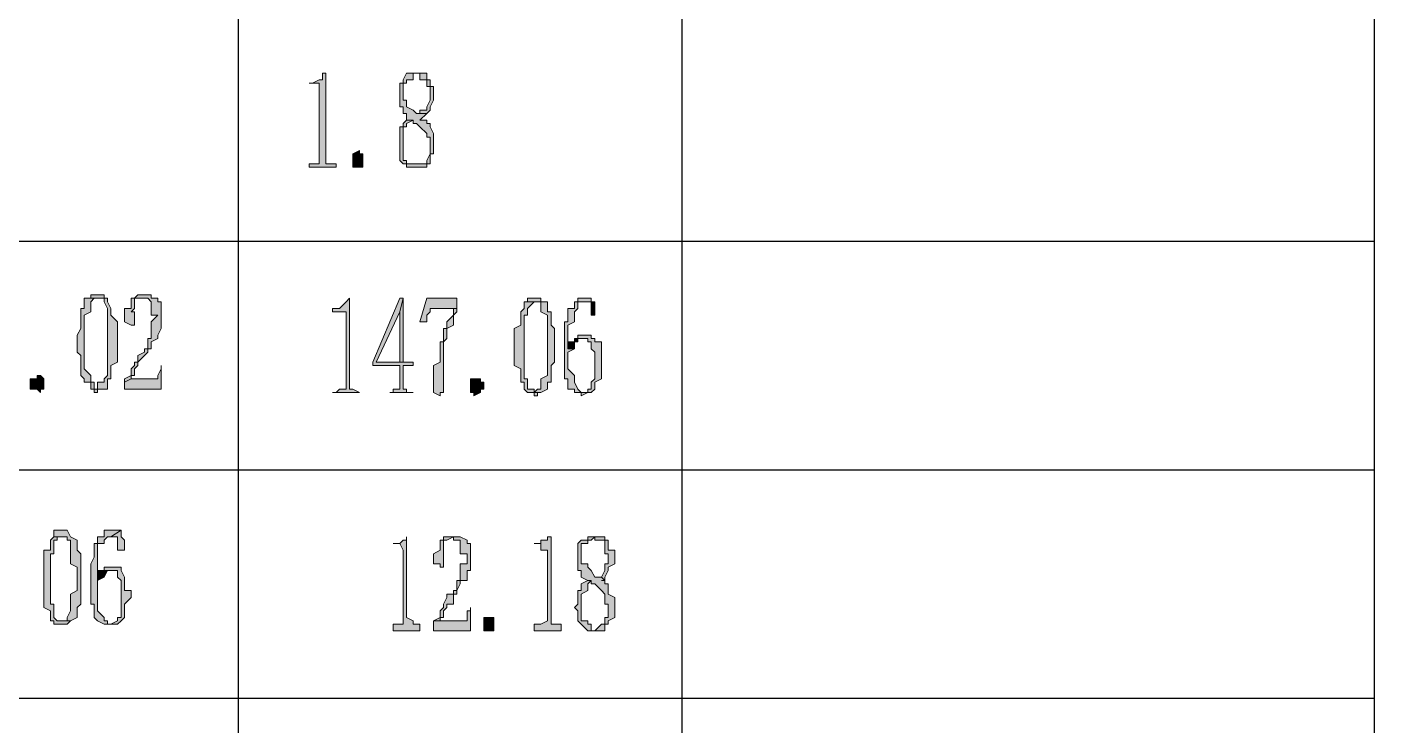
# Model space of a CAD drawing. Header units: millimetres. Extents: x 20 to 821, y 1 to 1134.
# Drawn here: x 749 to 821.2, y 234.9 to 272.3 of the extents above; entities that cross this region are included whole.
import ezdxf

# ---------------------------------------------------------------- set-up
doc = ezdxf.new("R2010")
doc.units = ezdxf.units.MM
doc.layers.add('1', color=7, linetype='Continuous')

msp = doc.modelspace()

# ---------------------------------------------------------------- hatches: boundary and pattern name
h = msp.add_hatch(color=0)
h.dxf.hatch_style = 2
h.paths.add_polyline_path([(765, 269.781732), (764.82, 269.781732), (764.82, 269.421732), (764.64, 269.421732), (764.28, 269.241732), (764.1, 269.241732), (764.28, 269.241732), (764.64, 269.241732), (764.64, 269.061732), (764.64, 264.921732), (764.28, 264.921732), (764.1, 264.921732), (764.1, 264.741732), (765.54, 264.741732), (765.54, 264.921732), (765.36, 264.921732), (765, 264.921732), (765, 265.101732)])
h = msp.add_hatch(color=0)
h.dxf.hatch_style = 2
h.paths.add_polyline_path([(769.86, 269.781732), (769.32, 269.781732), (769.14, 269.421732), (769.14, 269.241732), (768.96, 269.241732), (768.96, 267.981732), (769.14, 267.981732), (769.14, 267.621732), (769.32, 267.621732), (769.32, 267.261732), (769.68, 267.261732), (769.68, 267.081732), (769.86, 267.081732), (770.04, 266.901732), (770.4, 266.541732), (770.4, 266.361732), (770.58, 266.361732), (770.58, 265.461732), (770.4, 265.101732), (770.4, 264.921732), (770.04, 264.921732), (769.32, 264.921732), (769.32, 264.741732), (770.4, 264.741732), (770.4, 264.921732), (770.58, 264.921732), (770.58, 265.101732), (770.58, 265.461732), (770.76, 265.461732), (770.76, 266.541732), (770.58, 266.901732), (770.58, 267.081732), (770.4, 267.081732), (770.4, 267.261732), (770.04, 267.261732), (770.4, 267.621732), (769.86, 267.621732), (769.68, 267.801732), (769.32, 267.981732), (769.32, 268.341732), (769.14, 268.341732), (769.14, 269.241732), (769.32, 269.241732), (769.32, 269.421732), (769.68, 269.421732), (769.68, 269.781732), (769.86, 269.781732), (770.4, 269.781732), (770.04, 269.781732)])
h = msp.add_hatch(color=0)
h.dxf.hatch_style = 2
h.paths.add_polyline_path([(770.4, 269.781732), (769.86, 269.781732), (770.04, 269.781732), (770.04, 269.421732), (770.4, 269.421732), (770.4, 269.061732), (770.58, 269.061732), (770.58, 268.341732), (770.4, 267.981732), (770.4, 267.801732), (770.04, 267.801732), (770.04, 267.621732), (770.4, 267.621732), (770.58, 267.801732), (770.58, 267.981732), (770.76, 268.341732), (770.76, 269.061732), (770.58, 269.061732), (770.58, 269.421732), (770.4, 269.421732)])
h = msp.add_hatch(color=0)
h.dxf.hatch_style = 2
h.paths.add_polyline_path([(769.32, 267.261732), (769.14, 267.081732), (769.14, 266.901732), (768.96, 266.901732), (768.96, 265.101732), (769.14, 264.921732), (769.86, 264.921732), (769.68, 264.921732), (769.32, 264.921732), (769.32, 265.101732), (769.14, 265.101732), (769.14, 266.901732), (769.32, 266.901732), (769.32, 267.081732), (769.68, 267.261732)])
h = msp.add_hatch(color=0)
h.dxf.hatch_style = 2
h.paths.add_polyline_path([(766.8, 264.741732), (766.44, 264.741732), (766.44, 264.921732), (766.44, 265.461732), (766.8, 265.641732), (766.8, 265.461732), (766.98, 265.461732), (766.98, 264.741732)])
h = msp.add_hatch(color=0)
h.dxf.hatch_style = 2
h.paths.add_polyline_path([(752.4, 257.721732), (752.04, 257.721732), (752.04, 257.541732), (752.04, 257.181732), (751.86, 257.181732), (751.86, 256.101732), (751.68, 255.741732), (751.68, 254.841732), (751.86, 254.661732), (751.86, 253.941732), (751.86, 253.581732), (752.04, 253.401732), (752.04, 253.221732), (752.4, 253.221732), (752.4, 252.861732), (752.58, 252.861732), (752.58, 252.681732), (752.76, 252.681732), (752.76, 252.861732), (753.12, 252.861732), (753.3, 252.861732), (752.76, 252.861732), (752.58, 252.861732), (752.58, 253.221732), (752.4, 253.221732), (752.4, 253.401732), (752.4, 253.581732), (752.04, 253.941732), (752.04, 256.821732), (752.4, 257.001732), (752.4, 257.541732), (752.58, 257.721732), (752.76, 257.721732)])
h = msp.add_hatch(color=0)
h.dxf.hatch_style = 2
h.paths.add_polyline_path([(752.76, 257.901732), (752.4, 257.901732), (752.4, 257.721732), (753.12, 257.721732), (753.12, 257.541732), (753.3, 257.181732), (753.3, 255.381732), (753.3, 253.581732), (753.12, 253.401732), (753.12, 253.221732), (752.76, 253.221732), (752.76, 252.861732), (753.3, 252.861732), (753.3, 253.401732), (753.48, 253.401732), (753.48, 254.121732), (753.84, 254.301732), (753.84, 256.461732), (753.48, 256.821732), (753.48, 257.181732), (753.3, 257.541732), (753.3, 257.721732), (753.12, 257.721732), (753.12, 257.901732)])
h = msp.add_hatch(color=0)
h.dxf.hatch_style = 2
h.paths.add_polyline_path([(755.28, 257.901732), (754.92, 257.901732), (754.74, 257.721732), (755.46, 257.721732), (755.64, 257.541732), (755.64, 256.821732), (756, 256.821732), (755.64, 256.461732), (755.64, 255.561732), (755.46, 255.561732), (755.46, 255.381732), (755.46, 255.021732), (755.28, 255.021732), (755.28, 254.841732), (754.92, 254.661732), (754.92, 254.301732), (754.74, 254.301732), (754.74, 254.121732), (754.56, 253.941732), (754.56, 253.581732), (754.2, 253.401732), (754.2, 253.221732), (754.56, 253.401732), (754.56, 253.581732), (754.74, 253.581732), (754.74, 253.941732), (754.92, 254.121732), (754.92, 254.301732), (755.28, 254.661732), (755.46, 254.841732), (755.46, 255.021732), (755.64, 255.021732), (755.64, 255.381732), (756, 255.561732), (756, 255.741732), (756.18, 256.101732), (756.18, 257.541732), (756, 257.541732), (756, 257.721732), (755.64, 257.721732), (755.64, 257.901732), (755.46, 257.901732)])
h = msp.add_hatch(color=0)
h.dxf.hatch_style = 2
h.paths.add_polyline_path([(754.74, 257.721732), (754.56, 257.721732), (754.56, 257.541732), (754.56, 257.181732), (754.2, 257.181732), (754.2, 256.461732), (754.56, 256.281732), (754.74, 256.281732), (754.74, 256.461732), (754.74, 257.001732), (754.56, 257.001732), (754.74, 257.181732), (754.74, 257.541732), (754.74, 257.721732), (754.92, 257.721732), (755.28, 257.721732)])
h = msp.add_hatch(color=0)
h.dxf.hatch_style = 2
h.paths.add_polyline_path([(766.26, 257.721732), (766.08, 257.541732), (765.72, 257.181732), (765.36, 257.181732), (765.36, 257.001732), (766.08, 257.001732), (766.08, 256.821732), (766.08, 252.861732), (765.72, 252.861732), (765.54, 252.681732), (765.36, 252.681732), (766.8, 252.681732), (766.44, 252.861732), (766.26, 252.861732), (766.26, 253.221732)])
h = msp.add_hatch(color=0)
h.dxf.hatch_style = 2
h.paths.add_polyline_path([(769.14, 257.721732), (768.96, 257.721732), (767.52, 254.301732), (767.52, 254.121732), (768.96, 254.121732), (768.96, 252.861732), (768.6, 252.861732), (768.6, 252.681732), (768.42, 252.681732), (769.68, 252.681732), (769.32, 252.681732), (769.32, 252.861732), (769.14, 252.861732), (769.14, 254.121732), (769.68, 254.121732), (769.68, 254.301732), (769.14, 254.301732), (767.7, 254.301732), (768.96, 257.001732)])
h = msp.add_hatch(color=0)
h.dxf.hatch_style = 2
h.paths.add_polyline_path([(769.14, 257.721732), (768.96, 257.001732), (768.96, 254.301732), (767.7, 254.301732), (769.14, 254.301732)])
h = msp.add_hatch(color=0)
h.dxf.hatch_style = 2
h.paths.add_polyline_path([(772.02, 257.721732), (770.4, 257.721732), (770.04, 256.461732), (770.4, 256.461732), (770.4, 256.821732), (770.58, 257.001732), (770.58, 257.181732), (770.76, 257.181732), (772.02, 257.181732), (772.02, 257.541732)])
h = msp.add_hatch(color=0)
h.dxf.hatch_style = 2
h.paths.add_polyline_path([(776.16, 257.721732), (775.8, 257.721732), (775.8, 257.541732), (776.52, 257.541732), (776.52, 257.181732), (776.52, 257.001732), (776.88, 256.821732), (776.88, 255.021732), (776.88, 253.581732), (776.52, 253.401732), (776.52, 252.861732), (776.34, 252.861732), (776.16, 252.681732), (776.52, 252.681732), (776.88, 252.861732), (776.88, 253.221732), (777.06, 253.221732), (777.06, 254.121732), (777.24, 254.301732), (777.24, 256.101732), (777.06, 256.281732), (777.06, 257.001732), (776.88, 257.001732), (776.88, 257.541732), (776.52, 257.541732), (776.52, 257.721732), (776.34, 257.721732)])
h = msp.add_hatch(color=0)
h.dxf.hatch_style = 2
h.paths.add_polyline_path([(779.04, 257.721732), (778.5, 257.721732), (778.5, 257.541732), (778.32, 257.541732), (778.32, 257.181732), (777.96, 257.181732), (777.96, 257.001732), (777.96, 256.461732), (777.78, 256.461732), (777.78, 254.841732), (777.78, 254.661732), (777.78, 253.401732), (777.96, 253.401732), (777.96, 252.861732), (778.32, 252.861732), (778.32, 252.681732), (778.68, 252.681732), (778.5, 252.861732), (778.32, 253.221732), (778.32, 253.581732), (777.96, 253.941732), (777.96, 254.841732), (778.32, 255.021732), (777.96, 255.021732), (777.96, 255.381732), (777.96, 256.281732), (778.32, 256.461732), (778.32, 257.001732), (778.5, 257.181732), (778.5, 257.541732), (778.68, 257.541732), (779.22, 257.541732), (779.22, 257.721732)])
h = msp.add_hatch(color=0)
h.dxf.hatch_style = 2
h.paths.add_polyline_path([(772.02, 257.181732), (771.84, 257.181732), (771.84, 257.001732), (771.84, 256.821732), (771.48, 256.461732), (771.48, 256.101732), (771.3, 256.101732), (771.3, 255.381732), (771.12, 255.381732), (771.12, 254.301732), (770.76, 254.121732), (770.76, 253.581732), (770.76, 252.681732), (771.12, 252.501732), (771.12, 252.681732), (771.3, 252.681732), (771.3, 255.381732), (771.48, 255.561732), (771.48, 256.101732), (771.84, 256.281732), (771.84, 256.821732), (772.02, 257.001732)])
h = msp.add_hatch(color=0)
h.dxf.hatch_style = 2
h.paths.add_polyline_path([(775.8, 257.541732), (775.62, 257.541732), (775.62, 257.181732), (775.44, 257.001732), (775.44, 256.281732), (775.08, 256.101732), (775.08, 254.121732), (775.44, 253.941732), (775.44, 253.581732), (775.44, 253.221732), (775.62, 253.221732), (775.62, 252.861732), (775.8, 252.681732), (776.16, 252.681732), (776.16, 252.501732), (776.34, 252.501732), (776.34, 252.681732), (776.52, 252.681732), (776.16, 252.681732), (776.16, 252.861732), (775.8, 252.861732), (775.8, 253.401732), (775.62, 253.401732), (775.62, 256.821732), (775.8, 256.821732), (775.8, 257.181732), (776.16, 257.541732)])
h = msp.add_hatch(color=0)
h.dxf.hatch_style = 2
h.paths.add_polyline_path([(779.22, 257.541732), (779.04, 257.541732), (779.22, 257.541732), (779.22, 256.821732), (779.4, 256.821732), (779.4, 257.541732)])
h = msp.add_hatch(color=0)
h.dxf.hatch_style = 2
h.paths.add_polyline_path([(778.32, 255.561732), (778.32, 255.381732), (777.96, 255.381732), (777.96, 255.021732), (778.32, 255.021732), (778.32, 255.381732), (778.5, 255.381732), (778.5, 255.561732), (778.68, 255.561732)])
h = msp.add_hatch(color=0)
h.dxf.hatch_style = 2
h.paths.add_polyline_path([(778.68, 255.741732), (778.5, 255.741732), (778.5, 255.561732), (778.32, 255.561732), (778.68, 255.561732), (779.04, 255.561732), (779.04, 255.381732), (779.22, 255.381732), (779.22, 255.021732), (779.4, 254.841732), (779.4, 253.401732), (779.22, 253.221732), (779.22, 252.861732), (779.04, 252.861732), (779.04, 252.681732), (778.68, 252.681732), (778.32, 252.681732), (778.5, 252.681732), (778.68, 252.681732), (778.68, 252.501732), (779.04, 252.681732), (779.22, 252.681732), (779.4, 252.861732), (779.4, 253.221732), (779.76, 253.401732), (779.76, 255.381732), (779.4, 255.381732), (779.4, 255.561732), (779.22, 255.561732), (779.22, 255.741732), (779.04, 255.741732)])
h = msp.add_hatch(color=0)
h.dxf.hatch_style = 2
h.paths.add_polyline_path([(756.18, 254.121732), (756.18, 253.941732), (756, 253.581732), (756, 253.401732), (755.64, 253.401732), (754.56, 253.401732), (754.2, 253.221732), (754.2, 252.861732), (756.18, 252.861732)])
h = msp.add_hatch(color=0)
h.dxf.hatch_style = 2
h.paths.add_polyline_path([(749.7, 252.681732), (749.52, 252.861732), (749.16, 252.861732), (749.16, 253.221732), (749.16, 253.401732), (749.52, 253.401732), (749.52, 253.581732), (749.7, 253.581732), (749.88, 253.401732), (749.88, 252.861732), (749.7, 252.861732)])
h = msp.add_hatch(color=0)
h.dxf.hatch_style = 2
h.paths.add_polyline_path([(772.92, 252.501732), (772.92, 252.681732), (772.74, 252.681732), (772.74, 253.401732), (772.92, 253.401732), (773.28, 253.401732), (773.28, 253.221732), (773.46, 253.221732), (773.46, 252.861732), (773.28, 252.861732), (773.28, 252.681732)])
h = msp.add_hatch(color=0)
h.dxf.hatch_style = 2
h.paths.add_polyline_path([(750.42, 244.941732), (750.24, 244.761732), (750.24, 244.221732), (749.88, 244.221732), (749.88, 241.161732), (750.24, 240.981732), (750.24, 240.441732), (750.42, 240.441732), (750.42, 240.261732), (750.6, 240.261732), (751.14, 240.261732), (751.32, 240.441732), (750.6, 240.441732), (750.42, 240.621732), (750.42, 241.341732), (750.24, 241.341732), (750.24, 244.041732), (750.42, 244.041732), (750.42, 244.761732), (750.6, 244.761732), (750.6, 244.941732), (750.96, 244.941732)])
h = msp.add_hatch(color=0)
h.dxf.hatch_style = 2
h.paths.add_polyline_path([(750.96, 245.301732), (750.42, 245.301732), (750.42, 244.941732), (751.14, 244.941732), (751.14, 244.761732), (751.32, 244.761732), (751.32, 244.581732), (751.32, 243.501732), (751.68, 243.321732), (751.68, 242.601732), (751.68, 242.061732), (751.32, 241.881732), (751.32, 240.981732), (751.14, 240.621732), (751.14, 240.441732), (750.96, 240.441732), (751.32, 240.441732), (751.68, 240.621732), (751.68, 241.161732), (751.86, 241.341732), (751.86, 244.041732), (751.68, 244.221732), (751.68, 244.761732), (751.32, 244.941732), (751.14, 245.301732)])
h = msp.add_hatch(color=0)
h.dxf.hatch_style = 2
h.paths.add_polyline_path([(753.48, 245.301732), (753.12, 245.301732), (753.12, 244.941732), (752.76, 244.941732), (752.76, 244.761732), (752.76, 244.581732), (752.58, 244.581732), (752.58, 243.861732), (752.4, 243.501732), (752.4, 242.421732), (752.4, 241.341732), (752.58, 241.341732), (752.58, 240.621732), (752.76, 240.441732), (753.12, 240.261732), (753.48, 240.261732), (753.3, 240.261732), (753.3, 240.441732), (753.12, 240.441732), (753.12, 240.621732), (752.76, 240.981732), (752.76, 244.581732), (753.12, 244.581732), (753.12, 244.761732), (753.3, 244.941732), (753.48, 244.941732), (754.02, 245.301732)])
h = msp.add_hatch(color=0)
h.dxf.hatch_style = 2
h.paths.add_polyline_path([(754.02, 245.301732), (753.48, 244.941732), (753.84, 244.941732), (753.84, 244.761732), (753.84, 244.221732), (754.02, 244.221732), (754.2, 244.221732), (754.2, 244.581732), (754.2, 244.761732), (754.02, 244.941732)])
h = msp.add_hatch(color=0)
h.dxf.hatch_style = 2
h.paths.add_polyline_path([(769.32, 244.941732), (769.32, 244.761732), (769.14, 244.761732), (768.96, 244.581732), (768.6, 244.581732), (768.96, 244.581732), (769.14, 244.221732), (769.14, 240.261732), (768.96, 240.261732), (768.6, 240.261732), (768.6, 239.901732), (770.04, 239.901732), (770.04, 240.261732), (769.86, 240.261732), (769.68, 240.261732), (769.68, 240.441732), (769.32, 240.621732)])
h = msp.add_hatch(color=0)
h.dxf.hatch_style = 2
h.paths.add_polyline_path([(771.3, 244.941732), (771.3, 244.761732), (771.12, 244.761732), (771.12, 244.221732), (770.76, 244.041732), (770.76, 243.501732), (771.12, 243.501732), (771.12, 243.321732), (771.3, 243.321732), (771.3, 244.581732), (771.3, 244.761732), (771.48, 244.761732), (771.84, 244.941732)])
h = msp.add_hatch(color=0)
h.dxf.hatch_style = 2
h.paths.add_polyline_path([(771.84, 244.941732), (771.3, 244.941732), (771.84, 244.941732), (771.84, 244.761732), (772.02, 244.761732), (772.2, 244.761732), (772.2, 244.581732), (772.2, 244.041732), (772.56, 244.041732), (772.56, 243.501732), (772.2, 243.501732), (772.2, 242.601732), (772.02, 242.601732), (772.02, 242.421732), (772.02, 242.061732), (771.84, 242.061732), (771.84, 241.881732), (771.48, 241.881732), (771.48, 241.701732), (771.3, 241.341732), (771.3, 241.161732), (771.12, 240.981732), (771.12, 240.621732), (770.76, 240.441732), (771.12, 240.441732), (771.12, 240.621732), (771.3, 240.621732), (771.3, 240.981732), (771.48, 241.161732), (771.48, 241.341732), (771.84, 241.341732), (771.84, 241.881732), (772.02, 241.881732), (772.02, 242.061732), (772.2, 242.421732), (772.2, 242.601732), (772.56, 242.601732), (772.56, 243.141732), (772.74, 243.141732), (772.74, 244.581732), (772.56, 244.581732), (772.56, 244.761732), (772.2, 244.941732)])
h = msp.add_hatch(color=0)
h.dxf.hatch_style = 2
h.paths.add_polyline_path([(777.06, 244.941732), (776.88, 244.941732), (776.88, 244.761732), (776.52, 244.761732), (776.52, 244.581732), (776.16, 244.581732), (776.52, 244.581732), (776.52, 244.221732), (776.88, 244.221732), (776.88, 240.441732), (776.52, 240.261732), (776.16, 240.261732), (776.16, 239.901732), (777.6, 239.901732), (777.6, 240.261732), (777.24, 240.261732), (777.06, 240.261732), (777.06, 240.441732)])
h = msp.add_hatch(color=0)
h.dxf.hatch_style = 2
h.paths.add_polyline_path([(779.4, 244.941732), (779.04, 244.941732), (779.04, 244.761732), (778.68, 244.761732), (778.5, 244.581732), (778.5, 243.141732), (778.68, 243.141732), (778.68, 242.781732), (779.04, 242.601732), (779.22, 242.601732), (779.22, 242.421732), (779.4, 242.421732), (779.76, 242.061732), (779.94, 241.881732), (779.94, 241.341732), (780.12, 241.341732), (780.12, 240.621732), (779.94, 240.621732), (779.94, 240.261732), (779.76, 240.261732), (779.4, 239.901732), (779.04, 239.901732), (779.22, 239.901732), (779.94, 239.901732), (779.94, 240.261732), (780.12, 240.261732), (780.12, 240.441732), (780.48, 240.621732), (780.48, 241.701732), (780.12, 241.881732), (780.12, 242.421732), (779.94, 242.421732), (779.94, 242.601732), (779.76, 242.601732), (779.94, 242.601732), (779.76, 242.781732), (779.4, 242.781732), (779.22, 243.141732), (779.04, 243.321732), (779.04, 243.501732), (778.68, 243.501732), (778.68, 244.581732), (779.04, 244.581732), (779.04, 244.761732), (779.22, 244.761732), (779.4, 244.941732), (779.94, 244.941732), (779.76, 244.941732)])
h = msp.add_hatch(color=0)
h.dxf.hatch_style = 2
h.paths.add_polyline_path([(779.94, 244.941732), (779.4, 244.941732), (779.4, 244.761732), (779.94, 244.761732), (779.94, 244.581732), (779.94, 244.041732), (780.12, 244.041732), (780.12, 243.501732), (779.94, 243.501732), (779.94, 243.141732), (779.76, 242.781732), (779.94, 242.601732), (779.94, 242.781732), (780.12, 243.141732), (780.12, 243.321732), (780.48, 243.501732), (780.48, 244.221732), (780.12, 244.221732), (780.12, 244.761732), (779.94, 244.761732)])
h = msp.add_hatch(color=0)
h.dxf.hatch_style = 2
h.paths.add_polyline_path([(753.48, 243.321732), (753.12, 243.321732), (753.12, 243.141732), (753.84, 243.141732), (753.84, 242.781732), (754.02, 242.601732), (754.02, 240.621732), (753.84, 240.621732), (753.84, 240.441732), (753.48, 240.261732), (753.12, 240.261732), (753.3, 240.261732), (753.84, 240.261732), (754.02, 240.441732), (754.2, 240.621732), (754.2, 241.341732), (754.56, 241.701732), (754.56, 242.061732), (754.2, 242.061732), (754.2, 242.781732), (754.02, 243.141732), (754.02, 243.321732), (753.84, 243.321732)])
h = msp.add_hatch(color=0)
h.dxf.hatch_style = 2
h.paths.add_polyline_path([(753.12, 243.141732), (752.76, 243.141732), (752.76, 242.781732), (752.76, 242.601732), (753.12, 242.781732), (753.3, 243.141732), (753.48, 243.141732)])
h = msp.add_hatch(color=0)
h.dxf.hatch_style = 2
h.paths.add_polyline_path([(779.04, 242.601732), (778.68, 242.421732), (778.68, 242.061732), (778.5, 242.061732), (778.5, 241.341732), (778.32, 241.161732), (778.5, 240.981732), (778.5, 240.441732), (778.68, 240.261732), (779.04, 239.901732), (779.4, 239.901732), (779.22, 239.901732), (779.22, 240.261732), (779.04, 240.261732), (779.04, 240.441732), (778.68, 240.441732), (778.68, 241.881732), (779.04, 242.061732), (779.04, 242.421732), (779.22, 242.601732)])
h = msp.add_hatch(color=0)
h.dxf.hatch_style = 2
h.paths.add_polyline_path([(772.74, 241.161732), (772.74, 240.981732), (772.56, 240.981732), (772.56, 240.441732), (772.2, 240.441732), (770.76, 240.441732), (770.76, 239.901732), (772.74, 239.901732)])
h = msp.add_hatch(color=0)
h.dxf.hatch_style = 2
h.paths.add_polyline_path([(773.64, 239.901732), (773.46, 239.901732), (773.46, 240.261732), (773.46, 240.621732), (773.64, 240.621732), (774, 240.621732), (774, 240.441732), (774, 239.901732)])

# ---------------------------------------------------------------- linework, layer by layer
at = {"layer": '1', "color": 0, "lineweight": 25}
for points in [[(20.16, 1133.601732), (821.16, 1133.601732), (821.16, 0.501732), (20.16, 0.501732), (20.16, 1133.601732)], [(760.32, 89.781732), (760.32, 419.721732)], [(784.08, 77.541732), (784.08, 419.721732)], [(557.64, 260.781732), (821.16, 260.781732)], [(557.64, 248.541732), (821.16, 248.541732)], [(557.64, 236.301732), (821.16, 236.301732)], [(557.64, 236.301732), (821.16, 236.301732)]]:
    msp.add_lwpolyline(points, dxfattribs=at)
at = {"layer": '1', "color": 0, "lineweight": 5}
for points in [[(765, 269.781732), (764.82, 269.781732), (764.82, 269.421732), (764.64, 269.421732), (764.28, 269.241732), (764.1, 269.241732), (764.28, 269.241732), (764.64, 269.241732), (764.64, 269.061732), (764.64, 264.921732), (764.28, 264.921732), (764.1, 264.921732), (764.1, 264.741732), (765.54, 264.741732), (765.54, 264.921732), (765.36, 264.921732), (765, 264.921732), (765, 265.101732), (765, 269.781732)], [(769.86, 269.781732), (769.32, 269.781732), (769.14, 269.421732), (769.14, 269.241732), (768.96, 269.241732), (768.96, 267.981732), (769.14, 267.981732), (769.14, 267.621732), (769.32, 267.621732), (769.32, 267.261732), (769.32, 267.261732), (769.68, 267.261732), (769.68, 267.081732), (769.86, 267.081732), (770.04, 266.901732), (770.4, 266.541732), (770.4, 266.361732), (770.58, 266.361732), (770.58, 265.461732), (770.4, 265.101732), (770.4, 264.921732), (770.04, 264.921732), (769.32, 264.921732), (769.32, 264.741732), (770.4, 264.741732), (770.4, 264.921732), (770.58, 264.921732), (770.58, 265.101732), (770.58, 265.461732), (770.76, 265.461732), (770.76, 266.541732), (770.58, 266.901732), (770.58, 267.081732), (770.4, 267.081732), (770.4, 267.261732), (770.04, 267.261732), (770.4, 267.621732), (769.86, 267.621732), (769.68, 267.801732), (769.32, 267.981732), (769.32, 268.341732), (769.14, 268.341732), (769.14, 269.241732), (769.32, 269.241732), (769.32, 269.421732), (769.68, 269.421732), (769.68, 269.781732), (769.86, 269.781732), (770.4, 269.781732), (770.04, 269.781732), (769.86, 269.781732)], [(770.4, 269.781732), (769.86, 269.781732), (770.04, 269.781732), (770.04, 269.421732), (770.4, 269.421732), (770.4, 269.061732), (770.58, 269.061732), (770.58, 268.341732), (770.4, 267.981732), (770.4, 267.801732), (770.04, 267.801732), (770.04, 267.621732), (770.4, 267.621732), (770.58, 267.801732), (770.58, 267.801732), (770.58, 267.981732), (770.76, 268.341732), (770.76, 269.061732), (770.58, 269.061732), (770.58, 269.421732), (770.4, 269.421732), (770.4, 269.781732)], [(769.32, 267.261732), (769.14, 267.081732), (769.14, 266.901732), (768.96, 266.901732), (768.96, 265.101732), (769.14, 264.921732), (769.86, 264.921732), (769.68, 264.921732), (769.32, 264.921732), (769.32, 264.921732), (769.32, 265.101732), (769.14, 265.101732), (769.14, 266.901732), (769.32, 266.901732), (769.32, 267.081732), (769.68, 267.261732), (769.32, 267.261732)], [(766.8, 264.741732), (766.44, 264.741732), (766.44, 264.921732), (766.44, 265.461732), (766.8, 265.641732), (766.8, 265.461732), (766.98, 265.461732), (766.98, 264.741732), (766.8, 264.741732)], [(752.4, 257.721732), (752.04, 257.721732), (752.04, 257.541732), (752.04, 257.181732), (751.86, 257.181732), (751.86, 256.101732), (751.68, 255.741732), (751.68, 254.841732), (751.86, 254.661732), (751.86, 253.941732), (751.86, 253.941732), (751.86, 253.581732), (752.04, 253.401732), (752.04, 253.221732), (752.4, 253.221732), (752.4, 252.861732), (752.58, 252.861732), (752.58, 252.681732), (752.76, 252.681732), (752.76, 252.861732), (753.12, 252.861732), (753.3, 252.861732), (752.76, 252.861732), (752.58, 252.861732), (752.58, 253.221732), (752.4, 253.221732), (752.4, 253.401732), (752.4, 253.581732), (752.04, 253.941732), (752.04, 256.821732), (752.4, 257.001732), (752.4, 257.541732), (752.58, 257.721732), (752.76, 257.721732), (752.4, 257.721732)], [(752.76, 257.901732), (752.4, 257.901732), (752.4, 257.721732), (753.12, 257.721732), (753.12, 257.541732), (753.3, 257.181732), (753.3, 255.381732), (753.3, 255.381732), (753.3, 253.581732), (753.12, 253.401732), (753.12, 253.221732), (752.76, 253.221732), (752.76, 252.861732), (753.3, 252.861732), (753.3, 253.401732), (753.48, 253.401732), (753.48, 254.121732), (753.84, 254.301732), (753.84, 256.461732), (753.48, 256.821732), (753.48, 257.181732), (753.3, 257.541732), (753.3, 257.721732), (753.12, 257.721732), (753.12, 257.901732), (752.76, 257.901732)], [(755.28, 257.901732), (754.92, 257.901732), (754.74, 257.721732), (755.46, 257.721732), (755.64, 257.541732), (755.64, 256.821732), (756, 256.821732), (755.64, 256.461732), (755.64, 255.561732), (755.46, 255.561732), (755.46, 255.381732), (755.46, 255.021732), (755.28, 255.021732), (755.28, 254.841732), (754.92, 254.661732), (754.92, 254.301732), (754.74, 254.301732), (754.74, 254.121732), (754.56, 253.941732), (754.56, 253.581732), (754.2, 253.401732), (754.2, 253.221732), (754.56, 253.401732), (754.56, 253.581732), (754.74, 253.581732), (754.74, 253.941732), (754.92, 254.121732), (754.92, 254.301732), (755.28, 254.661732), (755.46, 254.841732), (755.46, 255.021732), (755.64, 255.021732), (755.64, 255.381732), (756, 255.561732), (756, 255.741732), (756.18, 256.101732), (756.18, 257.541732), (756, 257.541732), (756, 257.721732), (755.64, 257.721732), (755.64, 257.901732), (755.46, 257.901732), (755.28, 257.901732)], [(754.74, 257.721732), (754.56, 257.721732), (754.56, 257.541732), (754.56, 257.181732), (754.2, 257.181732), (754.2, 256.461732), (754.56, 256.281732), (754.74, 256.281732), (754.74, 256.461732), (754.74, 257.001732), (754.56, 257.001732), (754.74, 257.181732), (754.74, 257.541732), (754.74, 257.541732), (754.74, 257.721732), (754.92, 257.721732), (755.28, 257.721732), (754.74, 257.721732)], [(766.26, 257.721732), (766.08, 257.541732), (765.72, 257.181732), (765.36, 257.181732), (765.36, 257.001732), (766.08, 257.001732), (766.08, 256.821732), (766.08, 252.861732), (765.72, 252.861732), (765.54, 252.681732), (765.36, 252.681732), (766.8, 252.681732), (766.44, 252.861732), (766.26, 252.861732), (766.26, 253.221732), (766.26, 257.721732)], [(769.14, 257.721732), (768.96, 257.721732), (767.52, 254.301732), (767.52, 254.121732), (768.96, 254.121732), (768.96, 252.861732), (768.6, 252.861732), (768.6, 252.681732), (768.42, 252.681732), (769.68, 252.681732), (769.32, 252.681732), (769.32, 252.861732), (769.14, 252.861732), (769.14, 254.121732), (769.68, 254.121732), (769.68, 254.301732), (769.14, 254.301732), (767.7, 254.301732), (768.96, 257.001732), (769.14, 257.721732)], [(769.14, 257.721732), (768.96, 257.001732), (768.96, 254.301732), (767.7, 254.301732), (769.14, 254.301732), (769.14, 257.721732)], [(772.02, 257.721732), (770.4, 257.721732), (770.04, 256.461732), (770.4, 256.461732), (770.4, 256.821732), (770.58, 257.001732), (770.58, 257.181732), (770.76, 257.181732), (772.02, 257.181732), (772.02, 257.541732), (772.02, 257.721732)], [(776.16, 257.721732), (775.8, 257.721732), (775.8, 257.541732), (776.52, 257.541732), (776.52, 257.181732), (776.52, 257.001732), (776.88, 256.821732), (776.88, 255.021732), (776.88, 255.021732), (776.88, 253.581732), (776.52, 253.401732), (776.52, 252.861732), (776.34, 252.861732), (776.16, 252.681732), (776.52, 252.681732), (776.88, 252.861732), (776.88, 253.221732), (777.06, 253.221732), (777.06, 254.121732), (777.24, 254.301732), (777.24, 256.101732), (777.06, 256.281732), (777.06, 257.001732), (776.88, 257.001732), (776.88, 257.541732), (776.52, 257.541732), (776.52, 257.721732), (776.34, 257.721732), (776.16, 257.721732)], [(779.04, 257.721732), (778.5, 257.721732), (778.5, 257.541732), (778.32, 257.541732), (778.32, 257.181732), (777.96, 257.181732), (777.96, 257.001732), (777.96, 256.461732), (777.78, 256.461732), (777.78, 254.841732), (777.78, 254.661732), (777.78, 253.401732), (777.96, 253.401732), (777.96, 252.861732), (778.32, 252.861732), (778.32, 252.681732), (778.68, 252.681732), (778.5, 252.861732), (778.32, 253.221732), (778.32, 253.581732), (777.96, 253.941732), (777.96, 254.841732), (778.32, 255.021732), (777.96, 255.021732), (777.96, 255.381732), (777.96, 256.281732), (778.32, 256.461732), (778.32, 257.001732), (778.5, 257.181732), (778.5, 257.541732), (778.68, 257.541732), (779.22, 257.541732), (779.22, 257.721732), (779.04, 257.721732)], [(772.02, 257.181732), (771.84, 257.181732), (771.84, 257.001732), (771.84, 256.821732), (771.48, 256.461732), (771.48, 256.101732), (771.3, 256.101732), (771.3, 255.381732), (771.12, 255.381732), (771.12, 254.301732), (770.76, 254.121732), (770.76, 253.581732), (770.76, 253.581732), (770.76, 252.681732), (771.12, 252.501732), (771.12, 252.681732), (771.3, 252.681732), (771.3, 255.381732), (771.48, 255.561732), (771.48, 256.101732), (771.84, 256.281732), (771.84, 256.821732), (772.02, 257.001732), (772.02, 257.181732)], [(775.8, 257.541732), (775.62, 257.541732), (775.62, 257.181732), (775.44, 257.001732), (775.44, 256.281732), (775.08, 256.101732), (775.08, 254.121732), (775.44, 253.941732), (775.44, 253.581732), (775.44, 253.581732), (775.44, 253.221732), (775.62, 253.221732), (775.62, 252.861732), (775.8, 252.681732), (776.16, 252.681732), (776.16, 252.501732), (776.34, 252.501732), (776.34, 252.681732), (776.52, 252.681732), (776.16, 252.681732), (776.16, 252.861732), (775.8, 252.861732), (775.8, 253.401732), (775.62, 253.401732), (775.62, 256.821732), (775.8, 256.821732), (775.8, 257.181732), (776.16, 257.541732), (775.8, 257.541732)], [(779.22, 257.541732), (779.04, 257.541732), (779.22, 257.541732), (779.22, 256.821732), (779.4, 256.821732), (779.4, 257.541732), (779.22, 257.541732)], [(778.32, 255.561732), (778.32, 255.381732), (777.96, 255.381732), (777.96, 255.021732), (778.32, 255.021732), (778.32, 255.381732), (778.5, 255.381732), (778.5, 255.561732), (778.68, 255.561732), (778.32, 255.561732)], [(778.68, 255.741732), (778.5, 255.741732), (778.5, 255.561732), (778.32, 255.561732), (778.68, 255.561732), (779.04, 255.561732), (779.04, 255.381732), (779.22, 255.381732), (779.22, 255.021732), (779.4, 254.841732), (779.4, 253.401732), (779.22, 253.221732), (779.22, 253.221732), (779.22, 252.861732), (779.04, 252.861732), (779.04, 252.681732), (778.68, 252.681732), (778.32, 252.681732), (778.5, 252.681732), (778.68, 252.681732), (778.68, 252.501732), (779.04, 252.681732), (779.22, 252.681732), (779.4, 252.861732), (779.4, 253.221732), (779.76, 253.401732), (779.76, 255.381732), (779.4, 255.381732), (779.4, 255.561732), (779.22, 255.561732), (779.22, 255.741732), (779.04, 255.741732), (778.68, 255.741732)], [(756.18, 254.121732), (756.18, 253.941732), (756, 253.581732), (756, 253.401732), (755.64, 253.401732), (754.56, 253.401732), (754.2, 253.221732), (754.2, 252.861732), (756.18, 252.861732), (756.18, 254.121732)], [(749.7, 252.681732), (749.52, 252.861732), (749.16, 252.861732), (749.16, 253.221732), (749.16, 253.401732), (749.52, 253.401732), (749.52, 253.581732), (749.7, 253.581732), (749.88, 253.401732), (749.88, 252.861732), (749.7, 252.861732), (749.7, 252.681732)], [(772.92, 252.501732), (772.92, 252.681732), (772.74, 252.681732), (772.74, 253.401732), (772.92, 253.401732), (773.28, 253.401732), (773.28, 253.221732), (773.46, 253.221732), (773.46, 252.861732), (773.28, 252.861732), (773.28, 252.681732), (772.92, 252.501732)], [(750.42, 244.941732), (750.24, 244.761732), (750.24, 244.221732), (749.88, 244.221732), (749.88, 241.161732), (749.88, 241.161732), (750.24, 240.981732), (750.24, 240.441732), (750.42, 240.441732), (750.42, 240.261732), (750.6, 240.261732), (751.14, 240.261732), (751.32, 240.441732), (750.6, 240.441732), (750.42, 240.621732), (750.42, 241.341732), (750.24, 241.341732), (750.24, 244.041732), (750.42, 244.041732), (750.42, 244.761732), (750.6, 244.761732), (750.6, 244.941732), (750.96, 244.941732), (750.42, 244.941732)], [(750.96, 245.301732), (750.42, 245.301732), (750.42, 244.941732), (751.14, 244.941732), (751.14, 244.761732), (751.32, 244.761732), (751.32, 244.581732), (751.32, 243.501732), (751.68, 243.321732), (751.68, 242.601732), (751.68, 242.601732), (751.68, 242.061732), (751.32, 241.881732), (751.32, 240.981732), (751.14, 240.621732), (751.14, 240.441732), (750.96, 240.441732), (751.32, 240.441732), (751.68, 240.621732), (751.68, 241.161732), (751.86, 241.341732), (751.86, 244.041732), (751.68, 244.221732), (751.68, 244.761732), (751.32, 244.941732), (751.14, 245.301732), (750.96, 245.301732)], [(753.48, 245.301732), (753.12, 245.301732), (753.12, 244.941732), (752.76, 244.941732), (752.76, 244.761732), (752.76, 244.581732), (752.58, 244.581732), (752.58, 243.861732), (752.4, 243.501732), (752.4, 242.421732), (752.4, 242.421732), (752.4, 241.341732), (752.58, 241.341732), (752.58, 240.621732), (752.76, 240.441732), (753.12, 240.261732), (753.48, 240.261732), (753.3, 240.261732), (753.3, 240.441732), (753.12, 240.441732), (753.12, 240.621732), (752.76, 240.981732), (752.76, 244.581732), (753.12, 244.581732), (753.12, 244.761732), (753.3, 244.941732), (753.48, 244.941732), (754.02, 245.301732), (753.48, 245.301732)], [(754.02, 245.301732), (753.48, 244.941732), (753.84, 244.941732), (753.84, 244.761732), (753.84, 244.221732), (754.02, 244.221732), (754.2, 244.221732), (754.2, 244.581732), (754.2, 244.761732), (754.02, 244.941732), (754.02, 245.301732)], [(769.32, 244.941732), (769.32, 244.761732), (769.14, 244.761732), (768.96, 244.581732), (768.6, 244.581732), (768.96, 244.581732), (769.14, 244.221732), (769.14, 240.261732), (768.96, 240.261732), (768.6, 240.261732), (768.6, 239.901732), (770.04, 239.901732), (770.04, 240.261732), (769.86, 240.261732), (769.68, 240.261732), (769.68, 240.441732), (769.32, 240.621732), (769.32, 244.941732)], [(771.3, 244.941732), (771.3, 244.761732), (771.12, 244.761732), (771.12, 244.221732), (770.76, 244.041732), (770.76, 243.501732), (771.12, 243.501732), (771.12, 243.321732), (771.3, 243.321732), (771.3, 244.581732), (771.3, 244.581732), (771.3, 244.761732), (771.48, 244.761732), (771.84, 244.941732), (771.3, 244.941732)], [(771.84, 244.941732), (771.3, 244.941732), (771.84, 244.941732), (771.84, 244.761732), (772.02, 244.761732), (772.2, 244.761732), (772.2, 244.581732), (772.2, 244.041732), (772.56, 244.041732), (772.56, 243.501732), (772.2, 243.501732), (772.2, 242.601732), (772.02, 242.601732), (772.02, 242.421732), (772.02, 242.061732), (771.84, 242.061732), (771.84, 241.881732), (771.48, 241.881732), (771.48, 241.701732), (771.3, 241.341732), (771.3, 241.161732), (771.12, 240.981732), (771.12, 240.621732), (770.76, 240.441732), (771.12, 240.441732), (771.12, 240.621732), (771.3, 240.621732), (771.3, 240.981732), (771.48, 241.161732), (771.48, 241.341732), (771.84, 241.341732), (771.84, 241.881732), (772.02, 241.881732), (772.02, 242.061732), (772.2, 242.421732), (772.2, 242.601732), (772.56, 242.601732), (772.56, 243.141732), (772.74, 243.141732), (772.74, 244.581732), (772.56, 244.581732), (772.56, 244.761732), (772.2, 244.941732), (771.84, 244.941732)], [(777.06, 244.941732), (776.88, 244.941732), (776.88, 244.761732), (776.52, 244.761732), (776.52, 244.581732), (776.16, 244.581732), (776.52, 244.581732), (776.52, 244.221732), (776.88, 244.221732), (776.88, 240.441732), (776.52, 240.261732), (776.16, 240.261732), (776.16, 239.901732), (777.6, 239.901732), (777.6, 240.261732), (777.24, 240.261732), (777.06, 240.261732), (777.06, 240.441732), (777.06, 244.941732)], [(779.4, 244.941732), (779.04, 244.941732), (779.04, 244.761732), (778.68, 244.761732), (778.5, 244.581732), (778.5, 243.141732), (778.68, 243.141732), (778.68, 242.781732), (779.04, 242.601732), (779.04, 242.601732), (779.22, 242.601732), (779.22, 242.421732), (779.4, 242.421732), (779.76, 242.061732), (779.94, 241.881732), (779.94, 241.341732), (780.12, 241.341732), (780.12, 240.621732), (779.94, 240.621732), (779.94, 240.261732), (779.76, 240.261732), (779.4, 239.901732), (779.04, 239.901732), (779.22, 239.901732), (779.94, 239.901732), (779.94, 240.261732), (780.12, 240.261732), (780.12, 240.441732), (780.48, 240.621732), (780.48, 241.701732), (780.12, 241.881732), (780.12, 242.421732), (779.94, 242.421732), (779.94, 242.601732), (779.76, 242.601732), (779.94, 242.601732), (779.76, 242.781732), (779.4, 242.781732), (779.22, 243.141732), (779.04, 243.321732), (779.04, 243.501732), (778.68, 243.501732), (778.68, 244.581732), (779.04, 244.581732), (779.04, 244.761732), (779.22, 244.761732), (779.4, 244.941732), (779.94, 244.941732), (779.76, 244.941732), (779.4, 244.941732)], [(779.94, 244.941732), (779.4, 244.941732), (779.4, 244.761732), (779.94, 244.761732), (779.94, 244.581732), (779.94, 244.041732), (780.12, 244.041732), (780.12, 243.501732), (779.94, 243.501732), (779.94, 243.141732), (779.76, 242.781732), (779.94, 242.601732), (779.94, 242.781732), (780.12, 243.141732), (780.12, 243.141732), (780.12, 243.321732), (780.48, 243.501732), (780.48, 244.221732), (780.12, 244.221732), (780.12, 244.761732), (779.94, 244.761732), (779.94, 244.941732)], [(753.48, 243.321732), (753.12, 243.321732), (753.12, 243.141732), (753.84, 243.141732), (753.84, 242.781732), (754.02, 242.601732), (754.02, 240.621732), (754.02, 240.621732), (753.84, 240.621732), (753.84, 240.441732), (753.48, 240.261732), (753.12, 240.261732), (753.3, 240.261732), (753.84, 240.261732), (754.02, 240.441732), (754.2, 240.621732), (754.2, 241.341732), (754.56, 241.701732), (754.56, 242.061732), (754.2, 242.061732), (754.2, 242.781732), (754.02, 243.141732), (754.02, 243.321732), (753.84, 243.321732), (753.48, 243.321732)], [(753.12, 243.141732), (752.76, 243.141732), (752.76, 242.781732), (752.76, 242.601732), (753.12, 242.781732), (753.3, 243.141732), (753.48, 243.141732), (753.12, 243.141732)], [(779.04, 242.601732), (778.68, 242.421732), (778.68, 242.061732), (778.5, 242.061732), (778.5, 241.341732), (778.32, 241.161732), (778.5, 240.981732), (778.5, 240.441732), (778.68, 240.261732), (779.04, 239.901732), (779.4, 239.901732), (779.22, 239.901732), (779.22, 240.261732), (779.04, 240.261732), (779.04, 240.261732), (779.04, 240.441732), (778.68, 240.441732), (778.68, 241.881732), (779.04, 242.061732), (779.04, 242.421732), (779.22, 242.601732), (779.04, 242.601732)], [(772.74, 241.161732), (772.74, 240.981732), (772.56, 240.981732), (772.56, 240.441732), (772.2, 240.441732), (770.76, 240.441732), (770.76, 239.901732), (772.74, 239.901732), (772.74, 241.161732)], [(773.64, 239.901732), (773.46, 239.901732), (773.46, 240.261732), (773.46, 240.621732), (773.64, 240.621732), (774, 240.621732), (774, 240.441732), (774, 239.901732), (773.64, 239.901732)]]:
    msp.add_lwpolyline(points, dxfattribs=at)

doc.saveas('drawing.dxf')
